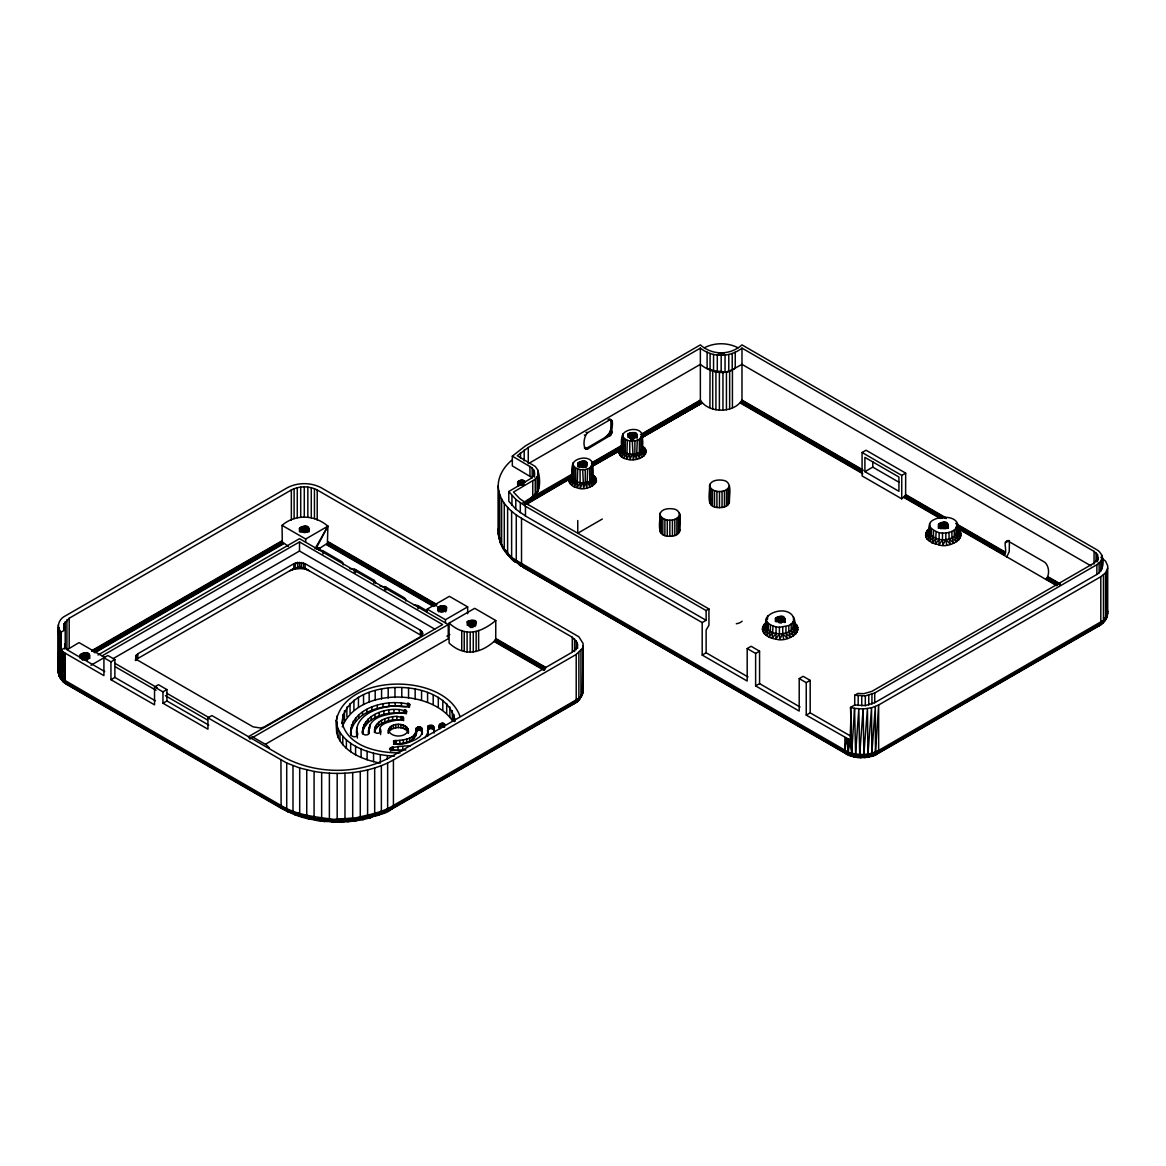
<?xml version="1.0" encoding="UTF-8"?>
<svg xmlns="http://www.w3.org/2000/svg" width="1166" height="1166" viewBox="0 0 1166 1166"><rect width="100%" height="100%" fill="white"/><g stroke="black" fill="none" stroke-linecap="round" stroke-linejoin="round"><path stroke-width="1.5" d="M63.824 629.261L64.174 623.664L69.188 618.242L291.34 489.982C299.268 485.843 309.281 485.843 317.21 489.982L572.273 637.234L577.272 642.641L577.622 648.34M337.936 728.488C345.428 744.637 363.938 751.502 380.32 754.65L380.32 763.089C363.938 759.955 345.428 753.076 337.936 736.927L337.936 728.488L336.712 724.378A15.901 9.182 0 0 0 336.333 720.297C346.185 672.636 444.508 672.767 460.016 716.361M342.804 744.753L342.804 736.314M350.66 751.72L350.66 743.281M387.331 759.008L387.331 755.626L380.32 754.65M454.74 721.04C448.677 675.682 344.568 675.945 342.002 723.284M356.679 734.697C354.245 716.857 374.505 708.287 389.05 706.625C395.216 703.521 405.491 709.977 410.024 704.672C389.327 698.172 349.086 706.8 350.747 735.148L350.747 731.898C348.751 738.85 361.431 737.976 356.679 731.446L357.408 738.049M64.115 628.999L64.174 623.664L64.174 628.955M58.868 627.731L58.358 669.969C57.79 676.061 61.798 681.6 66.899 684.544L282.58 809.073L295.814 815.092L298.19 814.116M67.307 683.305L65.719 683.276L60.545 678.35L61.069 632.176C55.647 627.089 59.189 618.68 65.252 615.969L287.404 487.709C297.724 482.301 310.826 482.301 321.146 487.709L578.875 636.796L583.102 643.501L583.102 691.365L579.24 699.819L575.027 701.48M65.719 683.276L63.314 681.848L60.501 676.994L61.069 632.176L65.238 629.771L63.824 625.719L63.868 629.29M380.539 729.275C382.084 732.773 377.58 734.332 375.248 732.583C372.245 721.39 388.089 716.405 396.877 716.376C419.993 720.938 373.164 717.586 380.539 732.525M416.145 728.459C416.495 740.191 401.658 739.812 393.51 741.066C393.554 748.966 414.265 741.168 417.996 737.961C423.783 735.702 423.564 723.226 416.364 728.021C419.323 741.911 403.145 743.675 393.51 744.316M58.3 624.918L58.358 672.359L62.57 679.064L280.933 805.429C298.773 816.564 320.519 817.147 340.239 820.368L340.093 822.176L348.08 821.68L348.372 819.946C363.253 815.223 379.795 814.174 393.423 805.429L576.208 699.906C579.881 697.691 584.662 693.318 582.3 688.727L583.102 688.96L582.694 693.726L578.147 700.81M766.543 617.805C758.512 641.635 807.018 637.219 792.137 615.109C781.934 603.172 750.977 619.86 776.09 626.929L775.915 639.026C786.073 643.136 807.382 631.097 792.88 621.697M929.433 525.575C925.221 541.315 951.004 544.231 957.024 533.037C967.226 505.286 906.827 520.123 939.184 532.76L939.009 544.857C948.774 548.909 970.287 537.249 956.295 528.038M534.509 473.848L532.177 477.696L512.326 465.89L512.326 456.139L525.458 445.864L700.358 344.888C712.207 355.484 730.135 355.484 741.984 344.888L1096.871 549.769C1105.164 554.462 1105.164 569.751 1096.871 574.444L874.719 702.704L865.318 705.605L854.736 704.993L850.553 707.398C852.055 723.474 847.74 741.182 853.075 756.661L857.666 757.069L853.745 756.821L848.892 754.81L848.09 751.983L848.542 739.171L806.245 715.122L806.245 682.664L799.206 678.597L799.206 711.071L755.626 685.899L755.626 653.441L747.187 648.558L747.187 681.031L702.194 655.059L702.194 622.586L706.13 620.312L706.13 610.576L708.943 608.943L708.943 625.18L706.13 630.063L706.13 652.785L702.194 655.059M583.102 645.906L582.373 693.726L579.939 698.463L393.234 807.003C359.011 825.032 315.359 825.032 281.123 807.003L62.658 680.536L63.664 652.304L61.069 650.045L65.238 647.626L69.188 651.036L104.765 671.572M511.626 460.293C504.193 466.691 498.276 475.713 498.217 485.799L498.217 531.259C498.232 546.096 510.431 557.581 521.712 565.306L848.44 753.615L851.69 753.178L854.561 708.374L850.553 707.398L851.69 753.178C860.61 755.393 870.477 754.854 878.654 750.438L1103.473 620.341L1107.7 613.637L1107.7 565.787L1105.557 561.152L1100.806 557.246M1099.625 623.766C1106.243 623.446 1108.895 614.293 1106.971 608.871M362.845 727.584L362.582 733.866C361.037 713.155 392.913 704.847 406.89 711.756C393.744 714.335 367.45 712.951 368.543 733.574L368.864 727.584M433.883 732.671L433.635 726.607L432.426 725.5L427.907 726.316L427.878 735.906L428.199 729.931M498.48 528.256C497.722 539.654 502.94 552.451 512.486 558.864L510.11 556.197M1107.7 568.177L1105.557 572.798L1100.806 576.718L878.654 704.978L871.527 707.806L863.132 709.001L863.86 754.417L865.041 755.874L864.254 757.244M766.937 621.653L766.937 628.139L762.856 631.491L766.543 624.306L763.788 624.918C758.702 632.555 769.283 638.677 775.915 639.026L779.384 633.779L779.384 627.279L776.09 626.929M793.915 620.706L792.924 622.557L792.924 629.057L797.34 632.03L793.915 627.206L794.119 618.767M939.184 532.76L942.492 533.11L942.492 539.61L939.009 544.857L932.115 542.89L927.291 539.421L925.964 537.337L929.433 532.075L929.637 523.651M957.213 524.613C956.776 531.492 948.104 533.212 942.492 533.11M956.018 528.387L956.018 534.888L960.434 537.876L957.024 533.037L956.616 529.204L960.128 531.273L956.455 528.387M282.055 525.37L305.681 539.013L327.894 526.187L316.088 548.486L319.907 548.166L327.398 543.269L327.894 526.187C314.966 514.76 295.217 513.842 282.055 525.37L282.289 541.899L288.366 546.388M495.725 639.07L495.783 620.516L474.693 608.331L449.099 623.11L449.099 643.078C463.645 656.502 479.824 653.951 494.093 641.46L495.725 639.07L545.673 667.914M572.739 464.039C569.737 474.635 573.22 484.939 585.259 482.564C595.607 481.995 593.071 469.519 592.284 462.552C587.751 452.335 563.251 462.028 577.709 469.009L577.097 487.636C585.769 492.475 605.241 481.456 591.424 474.023M585.478 448.881L608.856 435.268L610.838 431.828L610.94 427.689M610.94 419.571L610.838 431.828L611.975 432.469L610.663 435.21L587.883 448.793C581.761 450.251 583.743 435.224 587.883 432.557L609.25 420.212C615.167 418.696 610.838 429.788 611.975 432.469M622.367 435.384C619.365 445.98 622.848 456.285 634.887 453.909C645.235 453.341 642.699 440.865 641.912 433.898C637.379 423.681 612.879 433.373 627.337 440.354L626.74 458.981C634.071 462.45 652.596 455.964 643.384 446.738M741.984 348.124C730.003 357.656 712.339 357.656 700.358 348.124L700.358 400.084C708.389 413.493 733.968 413.493 741.984 400.084L741.984 348.124L1094.058 551.401L1097.439 554.506L1098.153 559.928M905.618 495.127L905.676 473.134L866.032 450.236L862.082 452.51L862.082 475.917L901.741 498.815L905.618 495.127L946.165 518.535M1003.78 555.133C1008.823 552.086 1001.346 540.062 1008.284 541.17L1044.838 562.274C1049.283 566.108 1049.852 575.188 1045.96 579.487M582.373 648.267L576.208 654.447L393.423 759.97L393.423 805.429C390.887 814.334 377.084 814.057 370.088 817.862L369.68 816.273M576.208 654.447L576.208 699.906L574.561 703.55L391.776 809.073L376.91 815.69L381.369 811.142L385.567 810.895L387.637 808.461L387.637 763.001L393.423 759.97M870.521 756.034L872.255 756.151L875.462 751.983L878.654 704.978L878.654 750.438C878.056 756.763 869.209 756.53 864.531 757.696M1100.806 576.718L1100.806 622.178L1099.159 625.821L877.007 754.081L871.454 756.355M587.649 469.009L586.877 487.927L585.259 482.564L585.259 469.577L589.705 468.091L592.62 464.039M637.277 440.354L636.505 459.273L634.887 453.909L634.887 440.923L639.347 439.436L642.247 435.384M773.029 626.142L772.271 638.254L776.09 633.43M936.123 531.973L935.38 544.099L939.184 539.26M928.792 528.81L925.746 532.891L925.964 537.337L930.031 533.984L930.031 527.484M851.617 755.524L850.539 755.801C841.298 754.693 846.122 744.068 846.647 738.37L848.09 751.983L851.69 753.178M700.358 348.124L528.271 447.496L517.252 455.746L535.238 466.444L538.211 470.583L538.211 475.058L535.238 479.197L513.492 492.067L519.847 498.757L528.271 504.63M538.59 472.813C541.753 488.962 537.715 497.707 522.383 503.158M577.622 644.696L576.237 648.748L572.273 652.173L389.488 757.696C357.539 774.545 316.817 774.515 284.868 757.696L211.906 715.574L207.956 717.848L207.956 729.202L162.963 703.229L162.963 691.861L154.539 686.993L154.539 704.847L110.945 679.691L110.945 661.836L103.92 657.77L103.92 675.624L63.664 652.304L65.442 682.474L68.065 684.908L63.314 681.848M1102.22 557.246L1100.835 561.283L1096.871 564.708L874.719 692.968L865.318 695.854L854.736 695.242L854.736 704.993M350.033 820.325L355.484 820.908L356.373 819.042L360.265 816.9L364.186 817.672L367.611 815.384L371.706 815.836L374.68 813.46L378.863 813.577M1106.505 617.499L1107.496 613.491M577.709 469.009L580.1 469.577L580.1 482.564L577.097 487.636C570.874 487.242 565.248 479.051 572.185 475.174L524.306 502.983L571.704 475.597M627.337 440.354L629.742 440.923L629.742 453.909L626.74 458.981C618.942 458.53 615.08 448.458 623.519 445.325L617.572 448.458L618.621 450.499L622.367 448.371L623.708 445.499L591.92 464.636M1106.971 570.553L1106.971 616.012L1106.301 618.446L1102.074 622.819L876.847 752.857L875.462 751.983L875.316 706.581L871.862 753.178L868.626 757.084L860.785 757.711L859.692 754.417L863.132 709.001L854.561 708.374L855.596 754.008L856.85 757.39L860.945 757.332M845.102 752.012L848.09 751.983L850.553 739.871L848.542 739.171M342.279 726.855C357.656 687.823 429.7 688.654 452.291 720.428L452.291 710.692M80.133 655C87.698 668.031 95.845 645.731 80.133 655L80.133 658.469M135.737 655.846L135.737 658.236L137.807 660.291L253.095 726.855L260.776 728.036L264.347 726.855L420.416 636.753L422.748 633.502L420.416 630.252L305.113 563.688L297.432 562.493L293.876 563.688L137.807 653.791L135.737 655.846L135.737 658.994M299.473 528.358C307.037 541.403 315.184 519.089 299.473 528.358L299.473 531.842M343.227 564.898L343.227 563.12L341.682 561.575L323.405 551.022L316.963 548.938L317.269 548.239L319.353 549.419L319.907 548.166M375.365 583.466L375.365 581.674L373.82 580.129L355.543 569.576L349.771 568.687M405.71 600.986L405.71 599.193L404.165 597.648L385.888 587.096L380.116 586.207M388.774 728.633L388.424 733.37C385.961 721.229 410.782 721.229 408.319 733.37L407.969 728.633M408.319 730.12C405.987 737.991 390.756 737.991 388.424 730.12M525.356 481.966C522.018 476.603 512.865 484.429 521.523 484.852M573.074 462.552L573.074 478.512L569.037 481.864L573.074 475.539L525.953 502.735L525.458 501.059L524.146 502.415M577.884 463.296C585.449 476.326 593.581 454.026 577.884 463.296L577.884 466.896M659.912 514.366C660.976 509.017 667.943 508.259 672.432 508.813C683.713 509.542 679.326 523.315 679.793 530.603C678.729 535.937 671.762 536.71 667.287 536.141C655.992 535.427 660.379 521.639 659.912 514.366C662.244 522.222 677.461 522.222 679.793 514.366M659.912 530.603L660.248 529.116M709.54 485.712C710.619 480.363 717.571 479.605 722.06 480.159C733.341 480.888 728.969 494.661 729.435 501.948C728.356 507.283 721.404 508.055 716.915 507.487C705.634 506.773 710.007 492.985 709.54 485.712C711.872 493.568 727.103 493.568 729.435 485.712M709.54 501.948L710.881 499.077M775.419 618.519C782.998 631.549 791.131 609.25 775.419 618.519L775.419 621.638M938.528 524.35C946.092 537.38 954.225 515.081 938.528 524.35L938.353 528.213M409.514 703.827L409.514 707.077C388.846 703.492 357.481 708.053 350.747 731.548L350.747 728.298M364.186 817.672L363.486 819.465L358.982 819.29M770.391 624.947L770.391 631.433L769.021 637.059L773.029 632.628M933.485 530.778L933.485 537.278L932.115 542.89L936.123 538.459M575.654 468.091L575.654 481.077L574.24 486.659L577.709 481.995M625.282 439.436L625.282 452.423L623.868 458.005L627.337 453.341M375.204 726.812L374.548 732.51L374.548 729.275M207.956 717.848L286.719 763.001L299.691 768L314.091 771.44L314.091 816.9L316.001 818.751L321.656 817.993L323.973 819.771L324.323 821.505L344.553 821.491M585.259 482.564L583.612 488.292L582.679 469.767L585.259 469.577M634.887 453.909L633.24 459.637L632.307 441.112L634.887 440.923M605.314 437.425L609.293 433.227L610.751 429.467M371.706 815.836L370.088 817.862M362.845 730.834C369.054 714.452 391.164 710.881 406.38 713.709L406.38 710.473M439.436 724.567C438.081 734.478 439.524 717.819 445.193 724.786M768.321 623.416L768.321 629.917L766.281 635.47L770.391 631.433M931.415 529.247L931.415 535.748L929.375 541.315L933.485 537.278M301.557 562.493L301.047 568.527L294.896 568.935L289.649 570.83M1098.153 558.164L1094.058 563.091L871.906 691.351L863.875 693.668L857.855 693.449L854.736 695.242M427.878 732.671L425.007 737.874M385.567 810.895L383.308 813.139M574.066 466.91L574.066 479.896L571.85 485.318L575.654 481.077M623.708 438.241L623.708 451.242L621.478 456.664L625.282 452.423M1102.745 623.081L1105.251 618.752M572.04 703.768C576.31 704.133 579.837 699.819 580.96 695.985L580.96 650.526M1097.745 625.34L1096.638 626.055C1100.908 626.404 1104.435 622.09 1105.557 618.257L1105.557 572.798M878.654 750.438L875.535 754.854L873.261 754.956M582.679 482.768L580.289 488.19L580.1 482.564M632.307 454.113L629.917 459.535L629.742 453.909M393.423 805.429L390.348 809.874L387.899 810.064M581.907 695.227L579.75 698.711L574.634 703.127L576.864 701.815L578.875 698.07L578.875 652.61M1097.993 626.186L1101.462 624.101L1103.473 620.341L1103.473 574.882M422.179 730.98L422.179 734.23C424.191 728.896 413.93 728.998 416.204 734.23M295.523 562.959L294.896 568.935L299.502 567.055L305.113 568.396L421.509 635.601M582.096 692.808L582.898 691.219M766.937 628.139L764.196 633.59L768.321 629.917M930.031 533.984L927.291 539.421L931.415 535.748M314.966 548.88L327.894 526.187M573.074 478.512L570.087 483.686L574.066 479.896M622.702 433.898L622.702 449.857L619.714 455.031L623.708 451.242M375.204 730.062C380.48 720.865 392.942 718.766 402.62 720.02L402.62 716.784M1006.593 557.188L1009.217 551.722L1009.406 542.088M135.737 660.554L137.807 658.499L137.807 653.791M437.76 607.224C439.888 621.099 456.474 600.65 437.76 607.224L437.76 610.692M467.289 621.667C469.417 635.543 486.003 615.109 467.289 621.667L467.289 625.311M388.774 731.884C392.986 726.097 403.757 726.097 407.969 731.884M628.008 433.941C630.136 447.817 646.722 427.368 628.008 433.941L628.008 437.556M622.367 448.371L591.147 466.473L622.367 448.371L618.665 453.21L622.702 449.857M929.389 529.116L926.883 530.749L929.637 530.136L925.44 535.121L929.433 532.075M439.436 727.817L443.925 726.943L443.925 723.692M434.146 729.639L434.146 732.889C436.055 726.739 424.555 727.293 428.199 733.181M765.698 622.979L763.788 624.918L766.281 623.271M710.123 353.458L709.919 407.546M779.384 627.279L788.814 625.588L792.924 622.557M299.502 562.347L299.502 567.055L297.942 568.527L297.432 562.493M1104.348 620.982L1106.301 618.446L1105.557 618.257M410.33 745.846C401.06 745.584 373.266 749.563 402.78 750.627M534.844 494.326L538.211 491.294L538.211 470.583M599.951 460.716L618.621 450.499L622.702 446.884L591.658 464.083M1099.232 625.399L1101.302 623.65M306.745 769.924L306.745 815.384L309.019 819.057L324.906 821.155L321.787 820.266M535.238 479.197L535.238 495.433L529.947 498.8L537.074 493.451L537.074 477.215M766.339 626.244L762.331 629.276L766.543 624.306L762.651 627.06M524.948 504.047L573.074 475.539L568.979 479.153L525.37 504.47M592.27 465.147L622.702 446.884M568.775 479.955L572.739 477.025L527.134 503.989L525.953 502.735M569.416 478.308L562.77 481.471L573.147 474.81M620.268 448.006L622.775 446.155M570.64 476.661L572.929 474.985M925.746 532.891L929.637 530.136M105.232 657.726L79.026 642.597L66.914 649.87L66.914 619.846M572.739 477.025L563.528 482.418M623.519 445.325L617.732 449.027L621.828 446.52M848.44 753.615L860.683 755.991L865.041 755.874L867.956 754.008L871.527 707.806L871.862 753.178L873.261 754.285L876.847 752.857M576.864 701.815L390.61 809.437M1101.462 624.101L875.841 754.446L874.485 754.3M295.523 567.667L292.083 569.708L297.432 567.201M646.387 434.583L641.81 437.279L701.611 402.693M91.618 650.745L282.055 540.791M91.677 651.284L282.114 541.33M93.426 650.934L282.289 541.899M93.688 651.503L282.551 542.452M94.038 652.013L282.901 542.977M94.446 652.435L283.309 543.4M94.883 652.756L283.746 543.72M98.031 655L299.502 538.692L448.254 624.568L448.254 638.691L265.688 744.097M102.083 655.904L299.502 541.928L442.628 624.568L248.358 736.737M90.948 665.261L107.855 655.496L114.88 659.562L114.88 677.417L110.945 679.691M113.058 658.659L299.502 551.022L434.758 629.115M110.945 661.836L114.88 659.562M135.154 660.029L293.876 568.396L293.876 563.688M154.539 686.993L158.474 684.719L166.913 689.587L166.913 700.955L208.801 725.135M706.13 620.312L525.458 515.999L515.795 509.134L508.799 501.263L508.799 491.527L532.177 477.696L532.177 467.93L512.326 456.139M162.963 691.861L166.913 689.587M162.963 703.229L166.913 700.955M527.032 500.156L572.725 473.775M591.643 462.858L623.154 444.654M640.484 434.656L700.358 400.084M591.483 463.514L623.708 444.916M642.451 434.087L700.416 400.623M642.437 434.758L700.591 401.191M641.14 436.23L700.853 401.745M641.373 436.798L701.203 402.255M591.599 466.779L618.403 451.3L609.556 455.833M641.14 438.168L702.049 402.999L655.584 429.263M427.164 612.398L427.164 609.148L449.376 596.322L467.653 606.874L467.653 613.724M602.326 519.03L577.753 533.212L577.753 520.532M427.164 609.148L445.441 619.7L467.653 606.874M249.247 738.501L252.25 736.752L266.314 744.87L269.404 747.96M249.947 739.069L448.254 624.568M446.913 636.228L449.843 634.537M449.099 623.11C465.045 637.394 480.159 633.269 495.783 620.516M864.895 471.662L898.928 491.309L898.928 477.025L864.895 457.378L864.895 471.662L872.78 467.129L899.073 482.301M862.082 452.51L901.741 475.407L905.676 473.134M747.187 648.558L751.123 646.285L759.562 651.167L759.562 683.626L755.626 685.899M755.626 653.441L759.562 651.167M1005.573 542.001L1008.196 540.485M1005.471 542.788L1009.406 540.514M799.206 678.597L803.141 676.324L810.181 680.39L810.181 712.849L850.626 736.081M806.245 682.664L810.181 680.39M806.245 715.122L810.181 712.849M528.271 447.496L528.271 463.718L700.358 364.36C710.021 372.26 724.421 375.904 735.236 368.267L735.236 352.03M532.177 497.182L535.238 495.433M642.16 437.279L702.049 402.999M592.27 466.138L618.403 451.3M533.722 495.331L537.074 493.451M392.665 808.242L378.44 814.743L355.018 820.485M707.106 352.03L707.106 368.267L713.563 370.744L726.433 372.056L732.423 369.884L732.423 407.546M710.123 369.695L715.924 372.056L717.294 371.4L719.393 372.522L721.171 371.619L722.949 372.522L729.639 371.167L741.984 364.36L1090.91 565.816M877.896 753.251L867.489 756.807L867.038 755.86M606.772 436.361L608.856 435.268L609.978 435.924M609.148 455.41L618.621 450.499M641.198 436.55L645.979 434.146M860.683 755.991L863.86 754.417L867.431 708.622L867.956 754.008L869.268 755.291L873.261 754.285M704.308 347.803C714.627 342.41 727.715 342.41 738.049 347.803M718.358 353.648L723.984 353.648M523.505 484.546L524.336 484.181M314.091 771.44C338.708 775.521 364.798 773.437 387.637 763.001M611.246 420.022L608.127 419.571L609.25 420.212M584.764 448.342L587.883 448.793M377.463 814.772L380.582 813.533M299.691 768L299.691 813.46L301.775 817.162L303.408 817.016M856.369 755.641L859.692 754.417L858.803 708.913L855.596 754.008L852.244 754.839M340.239 820.368L344.976 818.663L352.7 817.993L356.373 819.042M369.258 817.512L375.904 815.398M405.855 749.986L391.076 750.627L391.076 747.391M323.973 819.771L329.38 818.663L332.077 820.31L337.178 818.882L344.976 818.663L348.372 819.946M608.127 434.933L610.663 435.21M868.626 757.084L867.489 756.807M362.918 819.596L370.803 817.687M355.484 820.908L363.486 819.465M290.742 812.236L288.483 812.148L281.123 807.003L280.933 759.97M387.637 808.461L391.761 807.819M865.041 755.874L869.268 755.291M869.02 756.428L860.727 757.098L848.892 754.81M356.184 820.164L332.135 821.418L308.553 818.386M347.847 821.768L355.878 820.806M848.09 751.983L516.276 560.394L513.754 559.942L520.43 565.714L525.691 567.594M498.217 485.799C498.392 500.243 509.731 511.524 521.523 518.272L521.523 563.732L523.17 567.376L846.545 754.081L849.067 754.3L845.918 752.493M308.261 817.249L314.091 816.9M518.287 562.61C513.127 562.639 509.659 557.129 507.618 552.917L507.618 507.458M400.069 752.93C378.352 752.988 347.862 746.881 342.002 722.352M332.077 820.31L332.208 822.03L340.166 822.103M300.828 815.311L306.745 815.384M511.058 558.31L502.561 547.422L509.28 555.993L516.276 560.394L518.899 563.601L521.523 563.732M329.424 821.462L332.441 821.666M387.331 755.626L394.502 756.136M618.009 449.58L619.044 449.653M629.742 440.923L632.307 441.112M580.1 469.577L582.679 469.767M413.799 604.644L418.026 605.65L427.164 610.926M856.85 757.39L860.785 757.711M292.987 765.683L292.987 811.142L293.774 812.935L299.691 813.46M316.001 818.751L316.554 820.514L324.323 821.505M286.719 763.001L286.719 808.461L287.186 810.151L292.987 811.142M311.759 819.1L316.073 819.931M309.019 819.057L301.775 817.162M580.96 695.985L581.703 696.175M281.123 807.003L286.719 808.461M310.316 818.823L294.211 814.116L287.696 811.376L287.186 810.151M293.774 812.935L295.814 815.092M1106.898 610.999L1107.7 611.246M296.864 814.815L301.775 816.462M294.911 814.859L302.533 817.351M1103.473 620.341L1104.537 620.749M578.875 698.07L579.939 698.463M508.915 554.87L507.414 554.229L500.389 542.875L498.494 533.532L499.646 538.196M309.34 570.83L303.466 567.667L303.466 562.959M506.073 550.687L503.318 548.851L500.389 542.875M845.656 753.251L850.539 755.801M641.912 433.898L641.912 449.857L646.197 452.146L641.912 446.884L645.06 448.4L642.306 446.461M642.247 448.371L646.022 450.236L641.912 446.884M591.293 474.154L595.432 477.054L592.284 475.539L592.62 477.025L596.394 478.891L591.293 474.154L593.742 475.393M1100.806 622.178L1102.074 622.819M576.208 699.906L577.476 700.547M288.089 811.696L66.01 683.713M505.534 551.81L507.618 552.917M592.284 462.552L592.284 478.512L596.569 480.8L592.62 477.025M741.984 400.084L862.884 469.883M905.676 494.588L946.224 517.995M955.581 523.403L1005.471 552.203M1047.651 576.558L1059.952 583.67M741.926 400.623L862.825 470.423M957.082 524.831L1005.413 552.742M1047.593 577.097L1059.894 584.195M741.751 401.191L862.665 470.991M905.443 495.696L944.431 518.2M956.907 525.4L1005.252 553.311M1047.432 577.666L1059.734 584.764M741.489 401.745L862.388 471.545M905.18 496.25L942.609 517.864M956.645 525.968L1004.975 553.865M1047.155 578.219L1057.926 584.443M741.139 402.255L862.038 472.055M904.831 496.76L942.259 518.374M956.295 526.478L1004.626 554.389M1046.806 578.73L1057.577 584.953M740.731 402.693L861.63 472.492M904.422 497.197L940.292 517.893M957.446 527.804L1004.217 554.812M1046.398 579.167L1057.168 585.376M740.293 402.999L862.767 473.717M903.985 497.518L940.219 518.433M955.974 527.528L1056.76 585.711M609.541 419.192L611.684 420.43M608.856 419.25L609.978 419.906M610.124 419.366L611.975 421.057M612.063 421.844L610.838 420.401M610.94 430.924L612.063 431.58M611.684 433.417L610.182 431.362M609.293 433.227L611.246 434.35M608.127 435.807L609.25 436.448M587.883 432.557L586.032 432.44L587.154 433.082M584.326 434.933L585.449 435.588M586.032 448.444L587.154 449.099M584.326 447.919L586.469 449.172M527.134 503.989L708.943 608.943M508.799 491.527L515.795 499.398L525.458 506.263L706.13 610.576M521.523 518.272L702.194 622.586M706.13 652.785L748.018 676.965M759.562 683.626L800.036 707.004M522.266 566.545L847.711 754.446M327.894 541.607L436.754 604.454M495.783 638.531L545.732 667.375M327.835 542.146L436.696 604.994M327.675 542.715L434.947 604.644M495.55 639.638L545.499 668.482M327.398 543.269L436.259 606.116M495.288 640.192L545.236 669.036M327.048 543.779L434.335 605.722M494.938 640.702L543.327 668.643M326.64 544.216L433.927 606.145M494.53 641.14L544.478 669.969M326.203 544.537L433.49 606.466M494.093 641.46L544.041 670.29M114.676 663.163L157.133 687.692M166.578 693.143L209.049 717.658M115.521 666.908L156.04 690.301M165.383 695.694L207.446 719.976M114.88 677.417L155.355 700.781M281.953 807.484L285.102 809.306L281.691 808.242M793.201 622.207L795.299 623.431M319.673 548.792L318.522 548.137L318.959 550.017L317.269 548.239L317.954 549.375M640.921 438.241L640.921 451.242L645.585 454.04L641.912 449.857M591.293 466.91L591.293 479.896L595.957 482.695L592.284 478.512M793.361 622.557L797.019 625.442L793.521 623.358L794.119 625.268L797.952 627.6L793.521 623.358L793.521 616.872M518.899 563.601L524.336 567.74M957.024 533.037L961.163 535.675L957.213 531.098L961.061 533.445L956.616 529.204M793.915 627.206L798.069 629.844L794.119 625.268M301.557 567.201L306.906 569.708L305.113 568.396L305.113 563.688M954.284 530.049L954.284 536.549L958.904 539.916L956.018 534.888M791.189 624.218L791.189 630.704L795.81 634.085L792.924 629.057M951.908 531.419L951.908 537.92L956.645 541.738L954.284 536.549M788.814 625.588L788.814 632.074L793.55 635.907L791.189 630.704M509.28 555.993L521.654 566.108L519.482 564.854M514.395 561.24L515.416 562.143M949.037 532.425L949.037 538.911L953.773 543.225L951.908 537.92M785.942 626.594L785.942 633.08L790.665 637.394L788.814 632.074M299.502 567.055L301.047 568.527L304.093 568.935L303.466 567.667M499.019 538.24L501.074 541.009M59.16 675.959L58.446 627.425L58.358 672.359L59.16 675.959L62.658 680.536M856.529 755.86L857.666 757.069M61.069 650.045L62.57 679.064L65.442 682.474M532.177 467.93L534.509 471.793L534.509 477.098M640.921 451.242L644.215 455.789L639.347 452.423L639.347 439.436M591.293 479.896L594.573 484.444L589.705 481.077L589.705 468.091M642.16 457.291L639.347 452.423L639.536 458.486L637.277 453.341M592.517 485.945L589.705 481.077L589.909 487.14L587.649 481.995M60.545 678.35L59.072 674.735L59.379 629.873L60.501 676.994M582.373 686.599L583.102 688.96M336.712 732.816L336.333 720.297L336.712 732.816L337.936 736.927M499.806 539.756L501.161 544.347M949.037 538.911L950.392 544.333L945.83 539.494L945.83 532.993M785.942 633.08L787.298 638.487L782.736 633.663L782.736 627.162M679.457 529.116L679.793 530.603M440.063 728.794L439.29 725.004M322.443 550.571L323.084 553.908M1101.87 564.927L1102.22 566.982M538.211 486.805L538.59 489.05M362.582 730.616C360.688 736.766 372.187 736.212 368.543 730.324M946.705 544.988L945.83 539.494L942.842 545.163L942.492 539.61M783.596 639.143L782.736 633.663L779.748 639.332L779.384 633.779M64.698 643.792L64.873 649.112M62.264 651.211L62.57 679.064M1101.87 555.176L1101.87 569.037M1100.835 561.283L1100.835 571.019M1099.144 563.105L1099.144 572.856M1097.439 554.506L1097.439 561.721M1096.871 564.708L1096.871 574.444M1096.055 552.844L1096.055 561.866M1094.058 551.401L1094.058 564.023M948.293 525.094L948.293 528.213M948.133 524.35L948.133 527.469M947.637 523.665L947.637 528.329M946.836 523.068L946.836 527.746M945.815 522.616L945.815 528.839M944.606 522.324L944.606 528.562M943.323 522.222L943.323 528.46M942.041 522.324L942.041 528.562M940.845 522.616L940.845 528.839M939.811 523.068L939.811 527.746M939.024 523.665L939.024 528.329M901.741 475.407L901.741 498.815M874.719 692.968L874.719 702.704M872.78 461.765L872.78 467.129M871.935 694.28L871.935 704.031M868.757 695.257L868.757 705.007M865.318 695.854L865.318 705.605M861.747 696.058L861.747 705.809M858.176 695.854L858.176 705.59M844.898 737.451L844.898 750.438M785.024 618.519L785.199 622.382M784.529 617.82L784.529 622.498M783.741 617.237L783.741 621.901M782.707 616.77L782.707 621.449M781.512 616.493L781.512 622.717M780.229 616.391L780.229 622.629M778.946 616.493L778.946 622.717M777.737 616.77L777.737 621.449M776.716 617.237L776.716 621.901M775.915 617.82L775.915 620.939M767.534 615.954L767.534 619.204M732.219 353.458L732.219 369.695M729.639 371.167L729.639 408.829M729.085 487.199L729.085 503.435M728.779 354.508L728.779 370.744M728.094 488.583L728.094 504.82M726.52 489.764L726.52 506M726.433 372.056L726.433 409.732M725.048 355.164L725.048 371.4M724.45 490.682L724.45 506.918M722.949 372.522L722.949 410.184M722.06 491.25L722.06 507.487M721.171 355.382L721.171 371.619M719.48 491.454L719.48 507.676M719.393 372.522L719.393 410.184M717.294 355.164L717.294 371.4M716.915 491.25L716.915 507.487M715.924 372.056L715.924 409.732M714.51 490.682L714.51 506.918M713.563 354.508L713.563 370.744M712.703 371.167L712.703 408.829M712.455 489.764L712.455 506M710.881 488.583L710.881 504.82M709.89 484.225L709.89 503.435M679.457 512.88L679.457 532.09M678.466 517.238L678.466 533.474M676.878 518.418L676.878 534.655M674.822 519.336L674.822 535.573M672.432 519.905L672.432 536.141M669.852 520.109L669.852 536.345M667.287 519.905L667.287 536.141M664.882 519.336L664.882 535.573M662.827 518.418L662.827 534.655M661.239 517.238L661.239 533.474M660.248 512.88L660.248 532.09M637.117 434.641L637.117 438.241M636.621 433.941L636.621 437.556M635.834 433.344L635.834 436.959M634.8 432.892L634.8 438.299M633.604 432.601L633.604 439.815M632.307 432.513L632.307 439.728M631.025 432.601L631.025 439.815M629.829 432.892L629.829 438.299M628.795 433.344L628.795 436.959M586.979 462.596L586.979 466.211M586.192 461.998L586.192 467.42M585.172 461.547L585.172 466.954M583.962 461.255L583.962 466.677M582.679 461.168L582.679 466.575M581.397 461.255L581.397 466.677M580.187 461.547L580.187 466.954M579.167 461.998L579.167 467.42M578.38 462.596L578.38 466.211M577.272 642.641L577.272 648.092M576.237 640.659L576.237 649.754M574.547 638.837L574.547 651.561M572.273 637.234L572.273 651.779M533.722 469.781L533.722 476.282M532.76 480.931L532.76 497.168M529.947 466.327L529.947 476.063M525.458 506.263L525.458 515.999M524.19 450.061L524.19 460.876M523.505 480.567L523.505 483.817M522.543 480.334L522.543 485.216M521.523 480.261L521.523 485.129M520.517 452.816L520.517 458.223M520.488 480.334L520.488 485.216M520.313 502.969L520.313 512.719M519.526 480.567L519.526 485.435M518.71 480.931L518.71 485.799M518.068 481.412L518.068 484.662M517.675 481.966L517.675 485.216M516.276 514.935L516.276 560.394M515.795 499.398L515.795 509.134M511.947 495.565L511.947 505.301M511.626 511.32L511.626 556.78M504.28 503.377L504.28 548.836M501.642 499.135L501.642 544.595M499.748 494.763L499.748 540.222M498.611 490.303L498.611 535.762M478.628 630.412L478.628 650.38M476.151 631.506L476.151 651.473M475.903 621.667L475.903 625.311M475.101 621.084L475.101 626.521M474.081 620.618L474.081 626.069M473.279 632.191L473.279 652.173M472.886 620.341L472.886 627.6M471.589 620.239L471.589 627.497M470.306 620.341L470.306 627.6M470.19 632.438L470.19 652.406M469.111 620.618L469.111 626.069M468.076 621.084L468.076 624.714M467.1 632.191L467.1 652.173M464.228 631.506L464.228 651.473M461.751 630.412L461.751 650.38M454.74 718.416L454.74 721.667M453.924 714.51L453.924 720.996M449.872 707.004L449.872 716.74M446.695 703.521L446.695 713.257M446.374 607.224L446.374 610.692M445.587 606.626L445.587 611.844M445.441 619.7L445.441 622.95M444.552 606.174L444.552 611.392M444.508 723.984L444.508 727.234M443.357 605.883L443.357 611.101M443.226 723.488L443.226 726.739M442.818 700.285L442.818 710.021M442.453 723.401L442.453 726.651M442.06 605.795L442.06 610.999M441.681 723.43L441.681 726.68M440.952 723.576L440.952 726.826M440.777 605.883L440.777 611.101M440.296 723.824L440.296 727.074M439.786 724.159L439.786 727.409M439.582 606.174L439.582 611.392M438.547 606.626L438.547 611.844M438.299 697.326L438.299 707.077M433.635 726.607L433.635 729.858M433.417 726.185L433.417 729.435M433.198 694.717L433.198 704.468M432.994 725.806L432.994 729.056M432.426 725.5L432.426 728.75M431.726 725.296L431.726 728.531M430.968 725.194L430.968 728.444M430.196 725.208L430.196 728.459M429.452 725.339L429.452 728.59M428.796 725.587L428.796 728.837M428.272 725.908L428.272 729.158M427.907 726.316L427.762 730.441M427.587 692.487L427.587 702.224M422.471 632.307L422.471 635.455M421.873 728.065L422.063 731.752M421.684 631.2L421.684 635.907L420.416 634.96L420.416 630.252M421.553 690.651L421.553 700.402M421.494 727.671L421.494 730.922M420.941 727.351L420.941 730.601M420.285 727.118L420.285 730.368M419.527 727.001L419.527 730.251M418.754 726.986L418.754 730.237M418.026 605.65L418.026 608.681M417.996 727.103L417.996 730.353M417.311 727.322L417.311 730.572M416.758 727.642L416.758 730.878M416.364 728.021L416.364 731.271M415.548 733.02L415.548 736.256M415.169 689.266L415.169 699.002M414.207 734.93L414.207 738.18M412.225 736.664L412.225 739.914M409.689 738.122L409.689 741.372M409.004 703.492L409.004 706.742M408.552 688.319L408.552 698.055M408.362 703.244L408.362 706.494M407.619 703.098L407.619 706.348M406.978 727.263L406.978 730.499M406.701 739.273L406.701 742.523M405.855 710.138L405.855 713.388M405.404 726.068L405.404 729.318M405.2 709.89L405.2 713.14M404.456 709.759L404.456 713.009M403.582 717.484L403.582 720.719M403.188 717.09L403.188 720.34M403.349 725.15L403.349 728.4M403.378 740.046L403.378 743.296M402.766 747.158L402.766 750.408M401.949 716.551L401.949 719.801M401.774 687.838L401.774 697.589M401.439 702.632L401.439 705.882M401.191 716.449L401.191 719.699M400.944 724.582L400.944 727.832M399.851 740.425L399.851 743.675M399.224 709.467L399.224 712.717M398.364 724.392L398.364 727.628M398.029 747.348L398.029 750.598M396.877 716.376L396.877 719.626M396.251 740.381L396.251 743.631M395.799 724.582L395.799 727.832M395.478 740.395L395.478 743.646M395.201 702.632L395.201 705.882M394.968 687.838L394.968 697.589M394.735 740.512L394.735 743.762M393.962 709.613L393.962 712.863M394.064 740.745L394.064 743.995M393.394 725.15L393.394 728.4M393.306 747.1L393.306 750.35M392.621 716.755L392.621 720.005M392.519 747.071L392.519 750.321M391.761 747.173L391.761 750.423M391.339 726.068L391.339 729.318M390.508 747.697L390.508 750.933M389.765 727.263L389.765 730.499M389.021 703.113L389.021 706.348M388.803 710.211L388.803 713.461M388.555 717.571L388.555 720.821M388.191 688.319L388.191 698.055M385.888 587.096L385.888 590.127M384.809 718.795L384.809 722.045M384.649 586.556L384.649 589.588M383.847 711.245L383.847 714.481M383.002 704.045L383.002 707.296M381.574 689.266L381.574 699.002M381.501 720.384L381.501 723.634M381.369 765.683L381.369 811.142M380.597 731.344L380.597 734.595M379.212 712.674L379.212 715.924M378.746 722.293L378.746 725.543M377.245 705.415L377.245 708.666M376.618 724.465L376.618 727.701M375.19 690.651L375.19 700.402M374.986 714.481L374.986 717.731M374.68 768L374.68 813.46M373.82 580.129L373.82 583.16M373.543 753.207L373.543 761.66M371.852 707.223L371.852 710.473M371.269 716.624L371.269 719.874M369.943 724.917L369.943 728.167M369.156 692.487L369.156 702.224M368.135 719.072L368.135 722.308M367.611 769.924L367.611 815.384M367.115 751.327L367.115 759.766M366.896 709.409L366.896 712.659M365.658 721.739L365.658 724.99M363.879 724.611L363.879 727.846M363.544 694.717L363.544 704.468M362.495 711.96L362.495 715.21M361.096 749.024L361.096 757.463M360.265 771.44L360.265 816.9M358.691 714.816L358.691 718.067M358.443 697.326L358.443 707.077M356.767 728.08L356.767 731.33M355.572 717.935L355.572 721.171M355.586 746.327L355.586 754.766M355.543 569.576L355.543 572.608M354.304 569.037L354.304 572.069M353.91 700.285L353.91 710.021M353.196 721.258L353.196 724.509M352.7 772.533L352.7 817.993M351.578 724.727L351.578 727.978M350.048 703.521L350.048 713.257M346.87 707.004L346.87 716.74M346.375 739.929L346.375 748.368M344.976 773.204L344.976 818.663M344.451 710.692L344.451 720.428M342.819 714.51L342.819 724.246M339.976 732.481L339.976 740.92M337.178 773.422L337.178 818.882M336.77 716.143L336.77 719.509M329.38 773.204L329.38 818.663M321.656 772.533L321.656 817.993M317.21 489.982L317.21 520.021M314.441 488.671L314.441 518.695M311.278 487.694L311.278 517.719M309.077 528.358L309.077 531.842M308.582 527.673L308.582 531.142M307.839 487.082L307.839 517.121M307.795 527.076L307.795 532.294M306.76 526.624L306.76 531.827M305.565 526.332L305.565 531.55M305.681 539.013L305.681 542.263M304.282 486.878L304.282 516.917M304.282 526.23L304.282 531.448M302.985 526.332L302.985 531.55M301.79 526.624L301.79 531.827M300.711 487.082L300.711 517.121M300.755 527.076L300.755 532.294M299.968 527.673L299.968 531.142M299.502 541.928L299.502 551.022M297.272 487.694L297.272 517.719M294.109 488.671L294.109 518.695M291.34 489.982L291.34 520.021M136.539 654.738L136.539 659.446M89.738 655L89.738 658.469M89.243 654.301L89.243 657.784M88.456 653.718L88.456 658.921M87.421 653.251L87.421 660.204M86.226 652.975L86.226 659.912M84.929 652.873L84.929 659.825M83.646 652.975L83.646 659.912M82.451 653.251L82.451 660.204M81.416 653.718L81.416 658.921M80.629 654.301L80.629 657.784M69.188 618.242L69.188 648.267M65.209 621.667L65.223 648.165M65.252 653.31L65.252 680.9M742.101 621.201A9.547 5.509 0 0 1 736.3 623.766M58.752 670.96L58.562 673.482L58.358 669.969L58.752 670.96M572.185 475.174L562.508 480.917L572.185 475.174M61.157 678.597L59.349 675.027L61.157 678.597"/></g></svg>
